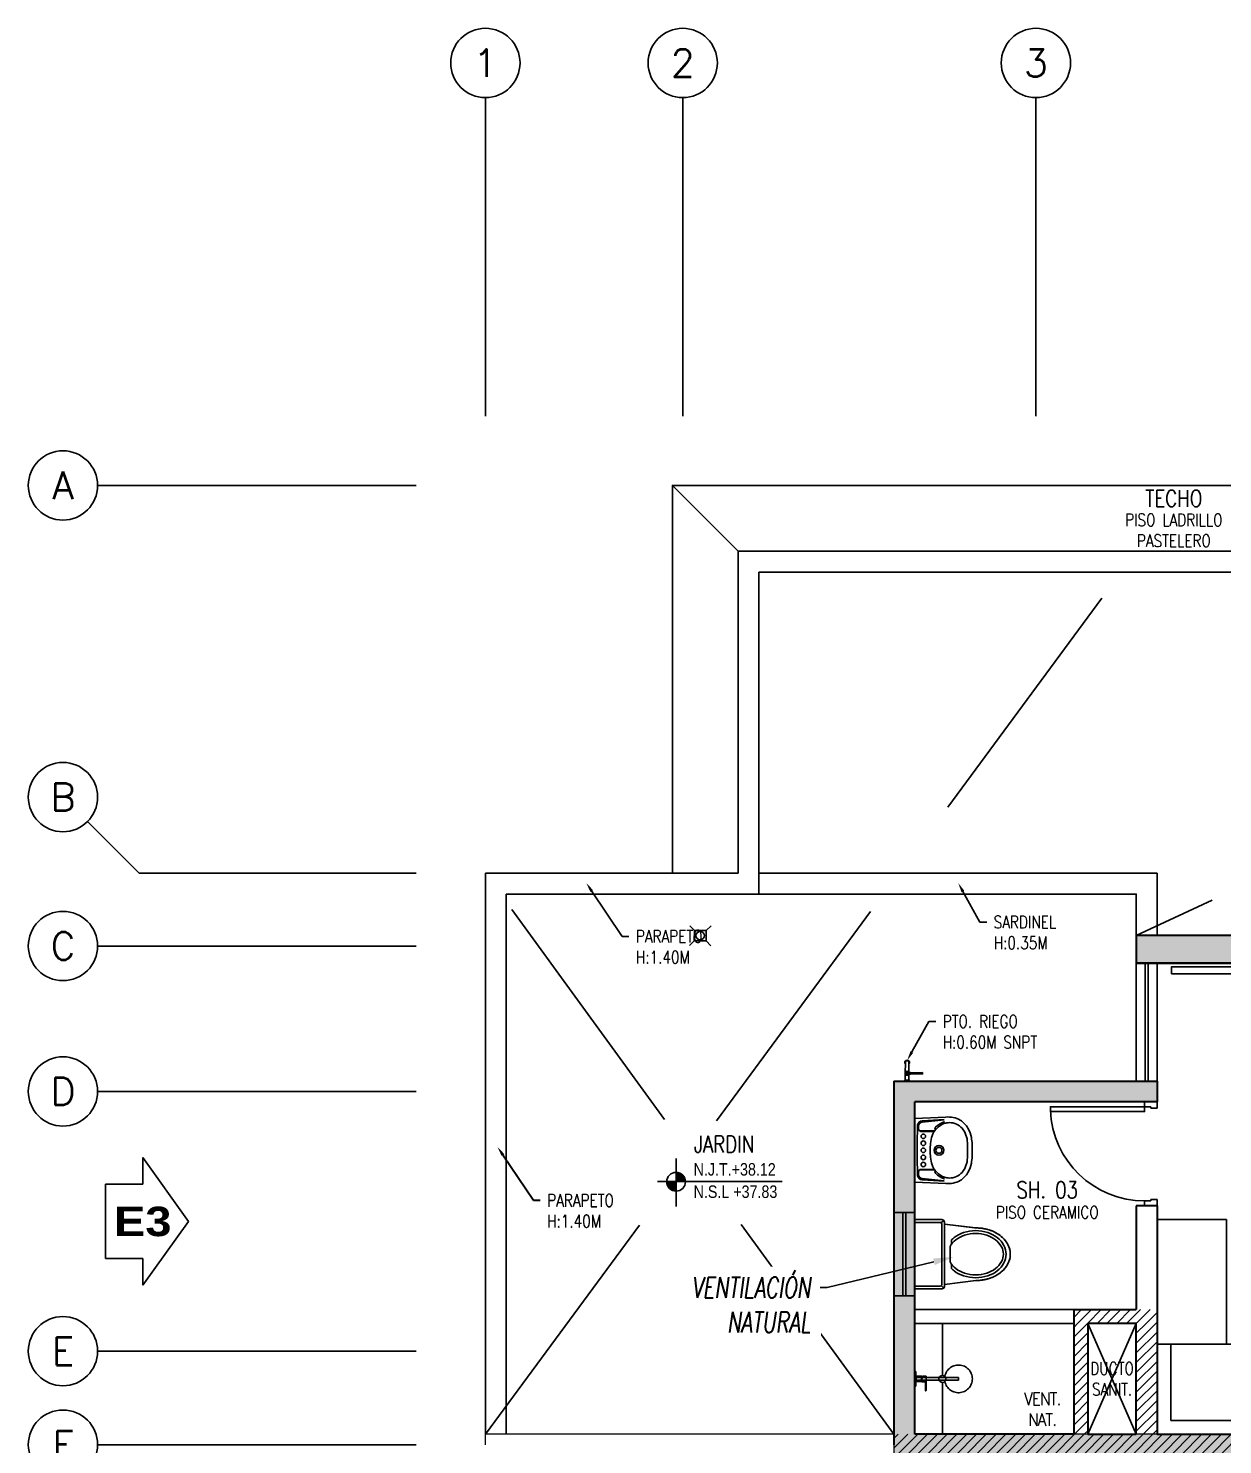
# Model space of a CAD drawing. Header units: millimetres. Extents: x 98 to 155, y -181 to 127.
# Drawn here: x 98.34 to 106.97, y -121.6 to -111.37 of the extents above; entities that cross this region are included whole.
import ezdxf
from ezdxf import colors
from ezdxf.entities.mleader import LeaderData, LeaderLine
from ezdxf.enums import TextEntityAlignment as Align
from ezdxf.math import Vec2, Vec3

# ---------------------------------------------------------------- set-up
doc = ezdxf.new("R2010")
doc.units = ezdxf.units.MM
doc.header["$LTSCALE"] = 15
for name, pattern in [('CENTER', [2, 1.25, -0.25, 0.25, -0.25]), ('HIDDEN2', [0.1875, 0.125, -0.0625]), ('PHANTOM', [63.5, 31.75, -6.35, 6.35, -6.35, 6.35, -6.35]), ('PHANTOM2', [1.25, 0.625, -0.125, 0.125, -0.125, 0.125, -0.125]), ('X-REF_DP_Arquitectura$0$HIDDEN', [0.375, 0.25, -0.125])]:
    doc.linetypes.add(name, pattern=pattern)
doc.layers.get('0').update_dxf_attribs({"color": 250})
for name, color, linetype in [('A-CORTE', 250, 'CENTER'), ('A-COTAS EXT', 250, 'Continuous'), ('A-EJES', 250, 'PHANTOM'), ('A-EST VIGAS', 250, 'HIDDEN2'), ('A-LINEAS', 250, 'Continuous'), ('A-MOBILIARIO', 250, 'Continuous'), ('A-MURO BAJO', 250, 'Continuous'), ('A-NIVELES-NPT', 252, 'Continuous'), ('A-PROYECCIONES INT.', 250, 'HIDDEN2'), ('A-SANITARIOS', 250, 'Continuous'), ('A-TEXTO-ACABADO PISO', 250, 'Continuous'), ('A-VIDRIOS', 250, 'Continuous'), ('A_30_DispositivosSanit', 250, 'Continuous'), ('A_30_Sanitarios', 250, 'Continuous'), ('A_50_TextoAmbiente', 252, 'Continuous'), ('A_50_TextoIndicaciones', 250, 'Continuous'), ('A_50_Vigas', 250, 'X-REF_DP_Arquitectura$0$HIDDEN'), ('A_60_HatchEstructuras', 250, 'Continuous'), ('L6 Linea fina', 141, 'Continuous'), ('MURO CF 60', 250, 'Continuous')]:
    doc.layers.add(name, color=color, linetype=linetype)
for name, color, linetype, lineweight in [('A-MURO ALTO', 250, 'Continuous', 20), ('A-MUROS', 252, 'Continuous', 30), ('A_20_Estructuras', 250, 'Continuous', 18)]:
    doc.layers.add(name, color=color, linetype=linetype, lineweight=lineweight)
doc.styles.add('JNV ING', font='romans.shx', dxfattribs={"width": 0.7, "oblique": 8, "height": 0.15})
doc.styles.add('R140', font='ariblk.ttf', dxfattribs={"height": 3.55})
doc.styles.add('R80', font='ARIALN.TTF', dxfattribs={"height": 2.03})
doc.styles.add('ROMANS', font='romans.shx', dxfattribs={"width": 0.8})
doc.styles.add('TXT_COTAS', font='romans.shx', dxfattribs={"width": 0.8})
pattern_1 = [(45, (128.67208, -47.197194), (-0.03535534, 0.03535534), [])]

# ---------------------------------------------------------------- blocks, each defined once
blk = doc.blocks.new('EF-AZ')
at = {"layer": 'A_60_HatchEstructuras'}
h = blk.add_hatch(color=256, dxfattribs=at)
h.dxf.hatch_style = 1
h.paths.add_polyline_path([(3.35, 1.05), (1.75, 1.05), (1.75, 0.85), (3.35, 0.85)])
h.paths.add_polyline_path([(7.35, -2.55), (0.15, -2.55), (0.15, -0.15), (1.9, -0.15), (1.9, 0), (0, 0), (0, -5.25), (1.9, -5.25), (1.9, -5.1), (0.15, -5.1), (0.15, -2.7), (7.35, -2.7)])
h.paths.add_polyline_path([(3.35, -6.1), (1.75, -6.1), (1.75, -6.3), (3.35, -6.3)])
h.paths.add_polyline_path([(7.55, 1), (7.4, 1), (7.4, -1), (5.75, -1), (5.75, -1.649), (5.9, -1.649), (5.9, -1.15), (7.4, -1.15), (7.4, -4.1), (5.9, -4.1), (5.9, -3.601), (5.75, -3.601), (5.75, -4.25), (7.4, -4.25), (7.4, -6.25), (7.55, -6.25)])
h.paths.add_polyline_path([(16.35, -1.15), (13.85, -1.15), (13.85, 1), (13.65, 1), (13.65, -1.8), (13.85, -1.8), (13.85, -1.3), (16.25, -1.3), (16.25, -2.55), (7.6, -2.55), (7.6, -2.7), (16.25, -2.7), (16.25, -3.95), (13.85, -3.95), (13.85, -3.45), (13.65, -3.45), (13.65, -6.25), (13.85, -6.25), (13.85, -4.1), (16.35, -4.1)])
at = {"layer": 'A_20_Estructuras'}
for points in [[(3.35, 1.05), (1.75, 1.05), (1.75, 0.85), (3.35, 0.85)], [(7.35, -2.55), (0.15, -2.55), (0.15, -0.15), (1.9, -0.15), (1.9, 0), (0, 0), (0, -5.25), (1.9, -5.25), (1.9, -5.1), (0.15, -5.1), (0.15, -2.7), (7.35, -2.7)]]:
    blk.add_lwpolyline(points, close=True, dxfattribs=at)
at = {"layer": 'A_50_Vigas'}
for points in [[(1.75, 0.85), (1.75, 0)], [(1.4, -2.55), (1.4, -1.75), (1.75, -1.75), (1.75, -2.55)]]:
    blk.add_lwpolyline(points, dxfattribs=at)
blk = doc.blocks.new('Grifo_Jardin_Planta')
for points in [[(-0.016, 0.132), (-0.016, 0.139, -0.414214), (-0.006, 0.149), (0.006, 0.149, -0.414214), (0.016, 0.139), (0.016, 0.135)], [(-0.016, 0.135), (-0.016, 0.132, 0.221072), (-0.012, 0.124, 0.221072)], [(-0.012, 0.124), (-0.012, 0.139, -0.414214), (-0.006, 0.145), (0.006, 0.145, -0.414214), (0.012, 0.139), (0.012, 0.124)], [(0.012, 0.124, 0.197148), (0.016, 0.132), (0.016, 0.135)], [(0.013, 0.05), (0.014, 0.05, -0.041781), (0.015, 0.05), (0.024, 0.05), (0.084, 0.053), (0.11, 0.05, 0.414214), (0.112, 0.052), (0.112, 0.06, 0.414214), (0.11, 0.062), (0.084, 0.06), (0.024, 0.062), (0.015, 0.062, -0.056016), (0.014, 0.062), (0.013, 0.062)]]:
    blk.add_lwpolyline(points, format="xyb")
for points in [[(-0.013, 0.124), (-0.013, 0.063)], [(0.012, 0.063), (0.012, 0.124)], [(-0.013, 0.049), (-0.013, 0.007)], [(0.012, 0.007), (0.012, 0.049)]]:
    blk.add_lwpolyline(points)
blk.add_lwpolyline([(-0.016, 0.007), (0.016, 0.007), (0.016, 0), (-0.016, 0)], close=True)
for radius in [0.0143, 0.00672, 0.00563]:
    blk.add_circle((0, 0.056), radius)
blk = doc.blocks.new('TEXTO DUCTOS PT')
at = {"layer": 'A_50_TextoIndicaciones', "insert": (3.175, -6.45), "char_height": 0.09, "width": 0.4157, "attachment_point": 5, "style": 'ROMANS'}
blk.add_mtext('\\pxsm1,t16;DUCTO SANIT.', dxfattribs=at)
blk = doc.blocks.new('Ejes_Torre C')
at = {"layer": 'A-COTAS EXT'}
blk.add_line((-2.5, 11.05), (-2.873, 11.423), dxfattribs=at)
at = {"layer": 'A-EJES', "linetype": 'PHANTOM2'}
for points in [[(0, 16.65), (0, 14.35)], [(1.425, 16.65), (1.425, 14.35)], [(3.975, 16.65), (3.975, 14.35)], [(-2.8, 13.85), (-0.5, 13.85)], [(-2.5, 11.05), (-0.5, 11.05)], [(-2.8, 10.525), (-0.5, 10.525)], [(-2.8, 9.475), (-0.5, 9.475)], [(-2.8, 7.6), (-0.5, 7.6)], [(-2.8, 6.925), (-0.5, 6.925)]]:
    blk.add_lwpolyline(points, dxfattribs=at)
at = {"layer": 'A-EJES', "linetype": 'Continuous'}
for centre in [(0, 16.9), (1.425, 16.9), (3.975, 16.9), (-3.05, 13.85), (-3.05, 11.6), (-3.05, 10.525), (-3.05, 9.475), (-3.05, 7.6), (-3.05, 6.925)]:
    blk.add_circle(centre, 0.25, dxfattribs=at)
at = {"layer": 'A-EJES', "linetype": 'Continuous', "style": 'ROMANS'}
for s, p in [('1', (0, 16.9)), ('2', (1.425, 16.9)), ('3', (3.975, 16.9)), ('A', (-3.05, 13.85)), ('B', (-3.05, 11.6)), ('C', (-3.05, 10.525)), ('D', (-3.05, 9.475)), ('E', (-3.05, 7.6)), ('F', (-3.05, 6.925))]:
    blk.add_text(s, height=0.2, dxfattribs=at).set_placement(p, align=Align.MIDDLE_CENTER)
blk = doc.blocks.new('SIM NIVEL PLANTA')
at = {"linetype": 'Continuous'}
h = blk.add_hatch(dxfattribs=at)
h.set_pattern_fill('_USER', color=256, scale=0.089997, angle=45, style=0, pattern_type=0)
h.set_pattern_definition([(45, (31854.49523, 23864.84028), (-0.06363728001, 0.06363728001), [])])
h.paths.add_polyline_path([(-17.33, 0), (-15.98, 0, 0.409209), (-17.33, 1.33)])
h.paths.add_polyline_path([(-18.68, 0, 0.004279), (-18.68, -0.02, 0.414214), (-17.33, -1.37), (-17.33, 0)])
for p, q in [((-17.33, -3.58), (-17.33, 3.34)), ((-2, 0), (-20, 0))]:
    blk.add_line(p, q)
blk.add_circle((-17.33, -0.02), 1.35, dxfattribs=at)
at = {"style": 'R80'}
blk.add_attdef('N.P.T.+0.00', text='', height=1.8, dxfattribs=at).set_placement((-8.87, 1.77), align=Align.MIDDLE_CENTER)
blk = doc.blocks.new('*U100')
blk.add_lwpolyline([(-4.5, 4.5), (0, 4.5), (0, 7.71), (5.54, 0), (0, -7.71), (0, -4.5), (-4.5, -4.5)], close=True)
at = {"linetype": 'Continuous', "style": 'R140'}
blk.add_attdef('ELEVACION', text='', height=3.55, dxfattribs=at).set_placement((0, 0), align=Align.MIDDLE_CENTER)
blk = doc.blocks.new('Cortes-Elev.')
at = {"layer": 'A-CORTE', "linetype": 'CENTER', "ltscale": 0.5, "xscale": 0.05980032655866058, "yscale": 0.05980032655866058, "zscale": 0.05980032655866058}
blk.add_blockref('*U100', (-2.474, 30.737), dxfattribs=at).add_auto_attribs({'ELEVACION': 'E3'})
blk = doc.blocks.new('0-sumidero')
for p, q in [((-0.042, 0.038), (-0.076, 0.072)), ((0.043, 0.038), (-0.042, 0.038)), ((-0.042, 0.038), (-0.042, -0.037)), ((0.043, 0.038), (0.078, 0.072)), ((0.043, -0.037), (0.043, 0.038)), ((-0.042, -0.037), (-0.076, -0.071)), ((-0.042, -0.037), (0.043, -0.037)), ((0.043, -0.037), (0.078, -0.071))]:
    blk.add_line(p, q)
blk.add_circle((0, 0), 0.0303)
blk = doc.blocks.new('sum')
at = {"layer": 'A_30_DispositivosSanit', "rotation": 45.00000007321594}
blk.add_blockref('0-sumidero', (0, 0), dxfattribs=at)
blk = doc.blocks.new('SOFA SEC')
for p, q in [((0, 0.65), (0.1, 0.65)), ((0.1, 0.65), (0.1, 0.1)), ((0.5, 0.65), (0.1, 0.65)), ((0.75, 0.65), (0.75, 0.1)), ((1.4, 0.65), (1.4, 0.1)), ((0.1, 0.1), (2.05, 0.1))]:
    blk.add_line(p, q)
blk.add_lwpolyline([(0.5, 1.55), (0.5, 0.65), (2.05, 0.65), (2.05, 0), (0, 0), (0, 1.55)], close=True)
blk = doc.blocks.new('ducha marsano')
at = {"linetype": 'HIDDEN2', "ltscale": 0.5, "extrusion": (-4.9425e-10, -7.91123e-10, -1)}
for p, q in [((-0.01, 0), (0.01, 0)), ((0.01, 0), (0.01, -0.316)), ((-0.02, -0.08), (-0.02, -0.06)), ((0.021, -0.082), (-0.019, -0.082)), ((-0.015, -0.058), (-0.016, -0.058)), ((-0.01, -0.316), (-0.01, 0)), ((0.022, -0.052), (0, -0.052)), ((0.025, -0.082), (0.021, -0.082)), ((0.022, -0.052), (0.022, -0.063)), ((0.022, -0.068), (0.022, -0.077)), ((0.022, -0.077), (0.025, -0.077)), ((0.025, -0.077), (0.077, -0.077)), ((0.077, -0.082), (0.025, -0.082)), ((0.077, -0.077), (0.082, -0.077)), ((0.082, -0.082), (0.077, -0.082)), ((0.082, -0.077), (0.084, -0.077)), ((0.082, -0.077), (0.082, -0.077)), ((0.084, -0.082), (0.082, -0.082)), ((0.082, -0.082), (0.082, -0.082)), ((0.086, -0.078), (0.086, -0.08)), ((0.01, -0.316), (-0.01, -0.316))]:
    blk.add_line(p, q, dxfattribs=at)
for centre, radius, start, end in [((0.019, -0.08), 0.0015, 270, 360), ((0, -0.046), 0.02, 323.9581, 354.9298), ((0, -0.046), 0.02, 185.0702, 195.2705), ((-0.084, -0.078), 0.0015, 90, 180), ((-0.084, -0.08), 0.0015, 180, 270), ((0, -0.316), 0.1, 95.7392, 84.2608)]:
    blk.add_arc(centre, radius, start, end, dxfattribs=at)
at = {"linetype": 'HIDDEN2', "ltscale": 0.5, "extrusion": (-4.94252e-10, -7.91124e-10, -1)}
blk.add_ellipse((0, -0.052), major_axis=(-0.0225, -0.0095), ratio=0.001448, start_param=0.425436, end_param=1.567366, dxfattribs=at)
at = {"linetype": 'HIDDEN2', "ltscale": 0.5}
for points, degree in [([(-0.031, 0), (0, 0), (0.03, 0)], 2), ([(0.03, 0), (0.041, 0), (0.052, 0)], 2), ([(0.052, 0), (0.052, -0.004), (0.052, -0.008)], 2), ([(-0.053, 0), (-0.053, -0.004), (-0.053, -0.008)], 2), ([(-0.053, 0), (-0.042, 0), (-0.031, 0)], 2), ([(-0.053, -0.008), (-0.053, -0.008), (-0.053, -0.008)], 2), ([(0.03, -0.008), (0, -0.008), (-0.031, -0.008)], 2), ([(-0.022, -0.008), (-0.022, -0.009), (-0.022, -0.011)], 2), ([(-0.021, -0.011), (-0.007, -0.011), (0.007, -0.011), (0.021, -0.011)], 3), ([(-0.02, -0.011), (-0.02, -0.029), (-0.02, -0.048)], 2), ([(-0.02, -0.048), (0, -0.048), (0.02, -0.048)], 2), ([(0.02, -0.011), (0.02, -0.029), (0.02, -0.048)], 2), ([(0.022, -0.008), (0.022, -0.009), (0.022, -0.011)], 2)]:
    blk.add_open_spline(points, degree=degree, dxfattribs=at)
for points, weights in [([(-0.053, -0.008), (-0.053, -0.008), (-0.053, -0.008)], [1, 0.990847086912, 0.982266230892]), ([(-0.052, -0.008), (-0.053, -0.008), (-0.053, -0.008)], [1, 0.707106781193, 1]), ([(-0.022, -0.011), (-0.022, -0.011), (-0.021, -0.011)], [1, 0.70710678154, 1]), ([(-0.02, -0.048), (-0.02, -0.048), (-0.02, -0.048)], [1, 0.707106780138, 1]), ([(0.02, -0.048), (0.02, -0.048), (0.02, -0.048)], [1, 0.707106779703, 1]), ([(0.021, -0.011), (0.021, -0.011), (0.021, -0.011)], [1, 0.992411795776, 1]), ([(0.052, -0.008), (0.052, -0.008), (0.052, -0.008)], [1, 0.992411795771, 1])]:
    blk.add_rational_spline(points, weights, degree=2, dxfattribs=at)
for points, knots in [([(-0.031, -0.008), (-0.033, -0.008), (-0.037, -0.008), (-0.042, -0.008), (-0.046, -0.008), (-0.049, -0.008), (-0.051, -0.008), (-0.052, -0.008), (-0.052, -0.008)], [0, 0, 0, 0, 8.104572, 12.495263, 16.885954, 21.276645, 25.667336, 33.771908, 33.771908, 33.771908, 33.771908]), ([(0.022, -0.068), (0.022, -0.068), (0.022, -0.068), (0.022, -0.068), (0.022, -0.068), (0.022, -0.067), (0.022, -0.067), (0.022, -0.066), (0.022, -0.066), (0.022, -0.065), (0.022, -0.065), (0.022, -0.064), (0.022, -0.064), (0.022, -0.063), (0.022, -0.063), (0.022, -0.063), (0.022, -0.063), (0.022, -0.063)], [0.4148436, 0.4148436, 0.4148436, 0.4148436, 0.5185541, 0.5185541, 0.6222645, 0.6222645, 0.7259759, 0.7259759, 0.8296873, 0.8296873, 0.9333987, 0.9333987, 1.03711, 1.03711, 1.1408205, 1.1408205, 1.2445309, 1.2445309, 1.2445309, 1.2445309]), ([(0.052, -0.008), (0.052, -0.008), (0.051, -0.008), (0.049, -0.008), (0.046, -0.008), (0.042, -0.008), (0.037, -0.008), (0.033, -0.008), (0.03, -0.008)], [0, 0, 0, 0, 8.104572, 12.495263, 16.885954, 21.276645, 25.667336, 33.771908, 33.771908, 33.771908, 33.771908])]:
    blk.add_open_spline(points, degree=3, knots=knots, dxfattribs=at)
for points, weights, degree, knots in [([(0.021, -0.011), (0.021, -0.011), (0.021, -0.011), (0.021, -0.011), (0.021, -0.011), (0.022, -0.011), (0.022, -0.011)], [0.918641037743, 0.918640949346, 0.918640860949, 0.918640772552, 0.789223156395, 0.789223156395, 0.918640772552], 3, [0.1238988, 0.1238988, 0.1238988, 0.1238988, 0.1238993, 0.1238993, 0.1238993, 0.78603, 0.78603, 0.78603, 0.78603]), ([(0.052, -0.008), (0.052, -0.008), (0.052, -0.008), (0.052, -0.008), (0.052, -0.008)], [0.918641037749, 0.918640905153, 0.918640772558, 0.724517853988, 0.918640772558], 2, [0.1238988, 0.1238988, 0.1238988, 0.1238993, 0.1238993, 0.7860311, 0.7860311, 0.7860311])]:
    blk.add_rational_spline(points, weights, degree=degree, knots=knots, dxfattribs=at)
blk = doc.blocks.new('SIFON JET_PLANTA')
for p, q in [((-0.215, 0.218, 0), (-0.44, 0.19, 0)), ((-0.215, -0.23, 0), (-0.215, 0.23, 0)), ((-0.209, 0.244, 0), (-0.192, 0.227, 0)), ((-0.195, 0.25, 0), (0, 0.25, 0)), ((-0.195, -0.22, 0), (-0.195, 0.22, 0)), ((-0.185, 0.23, 0), (0, 0.23, 0)), ((0, 0.25, 0), (0, -0.25, 0)), ((-0.265, 0.072, 0), (-0.265, 0.103, 0)), ((-0.255, -0.056, 0), (-0.255, 0.056, 0)), ((-0.265, -0.103, 0), (-0.265, -0.072, 0)), ((-0.215, -0.218, 0), (-0.44, -0.19, 0)), ((-0.209, -0.244, 0), (-0.192, -0.227, 0)), ((0, -0.25, 0), (-0.195, -0.25, 0)), ((0, -0.23, 0), (-0.185, -0.23, 0))]:
    blk.add_line(p, q)
at = {"extrusion": (-2.64698e-23, 6.61744e-24, -1)}
for p, q in [((-0.432, 0.191, 0), (-0.215, 0.218, 0)), ((-0.215, 0.232, 0), (-0.214, 0.236, 0)), ((-0.215, 0.228, 0), (-0.215, 0.232, 0)), ((-0.215, 0.223, 0), (-0.215, 0.228, 0)), ((-0.215, 0.218, 0), (-0.215, 0.223, 0)), ((-0.214, 0.236, 0), (-0.213, 0.239, 0)), ((-0.213, 0.239, 0), (-0.211, 0.242, 0)), ((-0.211, 0.242, 0), (-0.209, 0.244, 0)), ((-0.209, 0.244, 0), (-0.208, 0.245, 0)), ((-0.208, 0.245, 0), (-0.205, 0.247, 0)), ((-0.205, 0.247, 0), (-0.201, 0.249, 0)), ((-0.201, 0.249, 0), (-0.195, 0.25, 0)), ((-0.195, 0.25, 0), (-0.195, 0.25, 0)), ((-0.195, 0.25, 0), (-0.161, 0.25, 0)), ((-0.161, 0.25, 0), (-0.097, 0.25, 0)), ((-0.097, 0.25, 0), (-0.032, 0.25, 0)), ((-0.032, 0.25, 0), (0, 0.25, 0)), ((0, 0.25, 0), (0, -0.25, 0)), ((-0.653, 0.098, 0), (-0.65, 0.102, 0)), ((-0.65, 0.102, 0), (-0.645, 0.108, 0)), ((-0.645, 0.108, 0), (-0.639, 0.115, 0)), ((-0.639, 0.115, 0), (-0.633, 0.121, 0)), ((-0.633, 0.121, 0), (-0.63, 0.123, 0)), ((-0.63, 0.123, 0), (-0.625, 0.128, 0)), ((-0.625, 0.128, 0), (-0.621, 0.131, 0)), ((-0.621, 0.131, 0), (-0.617, 0.134, 0)), ((-0.617, 0.134, 0), (-0.611, 0.139, 0)), ((-0.611, 0.139, 0), (-0.606, 0.142, 0)), ((-0.606, 0.142, 0), (-0.6, 0.146, 0)), ((-0.6, 0.146, 0), (-0.596, 0.148, 0)), ((-0.596, 0.148, 0), (-0.591, 0.152, 0)), ((-0.591, 0.152, 0), (-0.586, 0.154, 0)), ((-0.586, 0.154, 0), (-0.579, 0.158, 0)), ((-0.579, 0.158, 0), (-0.569, 0.163, 0)), ((-0.569, 0.163, 0), (-0.552, 0.17, 0)), ((-0.552, 0.17, 0), (-0.546, 0.172, 0)), ((-0.546, 0.172, 0), (-0.538, 0.175, 0)), ((-0.538, 0.175, 0), (-0.535, 0.176, 0)), ((-0.535, 0.176, 0), (-0.526, 0.178, 0)), ((-0.526, 0.178, 0), (-0.522, 0.18, 0)), ((-0.522, 0.18, 0), (-0.515, 0.181, 0)), ((-0.515, 0.181, 0), (-0.508, 0.183, 0)), ((-0.508, 0.183, 0), (-0.502, 0.184, 0)), ((-0.502, 0.184, 0), (-0.486, 0.187, 0)), ((-0.486, 0.187, 0), (-0.476, 0.188, 0)), ((-0.476, 0.188, 0), (-0.473, 0.188, 0)), ((-0.473, 0.188, 0), (-0.464, 0.189, 0)), ((-0.464, 0.189, 0), (-0.455, 0.19, 0)), ((-0.455, 0.19, 0), (-0.449, 0.19, 0)), ((-0.449, 0.19, 0), (-0.44, 0.19, 0)), ((-0.44, 0.19, 0), (-0.432, 0.191, 0)), ((-0.69, 0.01, 0), (-0.689, 0.014, 0)), ((-0.69, 0.004, 0), (-0.69, 0.01, 0)), ((-0.69, 0, 0), (-0.69, 0.004, 0)), ((-0.689, 0.019, 0), (-0.688, 0.024, 0)), ((-0.689, 0.014, 0), (-0.689, 0.019, 0)), ((-0.688, 0.024, 0), (-0.687, 0.028, 0)), ((-0.688, 0.024, 0), (-0.688, 0.024, 0)), ((-0.687, 0.031, 0), (-0.685, 0.036, 0)), ((-0.687, 0.028, 0), (-0.687, 0.031, 0)), ((-0.685, 0.036, 0), (-0.684, 0.042, 0)), ((-0.685, 0.036, 0), (-0.685, 0.036, 0)), ((-0.684, 0.042, 0), (-0.682, 0.048, 0)), ((-0.684, 0.042, 0), (-0.684, 0.042, 0)), ((-0.682, 0.048, 0), (-0.68, 0.052, 0)), ((-0.68, 0.052, 0), (-0.679, 0.055, 0)), ((-0.679, 0.055, 0), (-0.678, 0.058, 0)), ((-0.678, 0.058, 0), (-0.674, 0.066, 0)), ((-0.674, 0.066, 0), (-0.672, 0.07, 0)), ((-0.674, 0.066, 0), (-0.674, 0.066, 0)), ((-0.672, 0.07, 0), (-0.671, 0.073, 0)), ((-0.671, 0.073, 0), (-0.669, 0.076, 0)), ((-0.669, 0.076, 0), (-0.667, 0.078, 0)), ((-0.667, 0.078, 0), (-0.665, 0.082, 0)), ((-0.665, 0.082, 0), (-0.663, 0.085, 0)), ((-0.663, 0.085, 0), (-0.661, 0.088, 0)), ((-0.661, 0.088, 0), (-0.657, 0.094, 0)), ((-0.657, 0.094, 0), (-0.653, 0.098, 0)), ((-0.657, 0.094, 0), (-0.657, 0.094, 0)), ((-0.653, 0.098, 0), (-0.653, 0.098, 0)), ((-0.69, -0.007, 0), (-0.69, 0, 0)), ((-0.69, -0.011, 0), (-0.69, -0.007, 0)), ((-0.689, -0.016, 0), (-0.69, -0.011, 0)), ((-0.688, -0.023, 0), (-0.689, -0.016, 0)), ((-0.688, -0.026, 0), (-0.688, -0.023, 0)), ((-0.687, -0.03, 0), (-0.688, -0.026, 0)), ((-0.686, -0.032, 0), (-0.687, -0.03, 0)), ((-0.685, -0.036, 0), (-0.686, -0.032, 0)), ((-0.684, -0.042, 0), (-0.685, -0.036, 0)), ((-0.683, -0.046, 0), (-0.684, -0.042, 0)), ((-0.681, -0.049, 0), (-0.683, -0.046, 0)), ((-0.68, -0.052, 0), (-0.681, -0.049, 0)), ((-0.679, -0.055, 0), (-0.68, -0.052, 0)), ((-0.678, -0.058, 0), (-0.679, -0.055, 0)), ((-0.677, -0.06, 0), (-0.678, -0.058, 0)), ((-0.675, -0.064, 0), (-0.677, -0.06, 0)), ((-0.672, -0.07, 0), (-0.675, -0.064, 0)), ((-0.671, -0.073, 0), (-0.672, -0.07, 0)), ((-0.668, -0.077, 0), (-0.671, -0.073, 0)), ((-0.665, -0.083, 0), (-0.668, -0.077, 0)), ((-0.662, -0.086, 0), (-0.665, -0.083, 0)), ((-0.66, -0.09, 0), (-0.662, -0.086, 0)), ((-0.655, -0.096, 0), (-0.66, -0.09, 0)), ((-0.649, -0.103, 0), (-0.655, -0.096, 0)), ((-0.646, -0.107, 0), (-0.649, -0.103, 0)), ((-0.64, -0.114, 0), (-0.646, -0.107, 0)), ((-0.638, -0.116, 0), (-0.64, -0.114, 0)), ((-0.635, -0.119, 0), (-0.638, -0.116, 0)), ((-0.634, -0.12, 0), (-0.635, -0.119, 0)), ((-0.635, -0.119, 0), (-0.635, -0.119, 0)), ((-0.632, -0.122, 0), (-0.634, -0.12, 0)), ((-0.63, -0.123, 0), (-0.632, -0.122, 0)), ((-0.632, -0.122, 0), (-0.632, -0.122, 0)), ((-0.629, -0.124, 0), (-0.63, -0.123, 0)), ((-0.628, -0.125, 0), (-0.629, -0.124, 0)), ((-0.626, -0.127, 0), (-0.628, -0.125, 0)), ((-0.625, -0.128, 0), (-0.626, -0.127, 0)), ((-0.623, -0.129, 0), (-0.625, -0.128, 0)), ((-0.625, -0.128, 0), (-0.625, -0.128, 0)), ((-0.622, -0.13, 0), (-0.623, -0.129, 0)), ((-0.621, -0.131, 0), (-0.622, -0.13, 0)), ((-0.62, -0.132, 0), (-0.621, -0.131, 0)), ((-0.619, -0.132, 0), (-0.62, -0.132, 0)), ((-0.618, -0.133, 0), (-0.619, -0.132, 0)), ((-0.617, -0.134, 0), (-0.618, -0.133, 0)), ((-0.615, -0.135, 0), (-0.617, -0.134, 0)), ((-0.614, -0.136, 0), (-0.615, -0.135, 0)), ((-0.612, -0.138, 0), (-0.614, -0.136, 0)), ((-0.609, -0.14, 0), (-0.612, -0.138, 0)), ((-0.607, -0.141, 0), (-0.609, -0.14, 0)), ((-0.606, -0.142, 0), (-0.607, -0.141, 0)), ((-0.604, -0.143, 0), (-0.606, -0.142, 0)), ((-0.602, -0.145, 0), (-0.604, -0.143, 0)), ((-0.6, -0.146, 0), (-0.602, -0.145, 0)), ((-0.599, -0.147, 0), (-0.6, -0.146, 0)), ((-0.596, -0.148, 0), (-0.599, -0.147, 0)), ((-0.595, -0.149, 0), (-0.596, -0.148, 0)), ((-0.594, -0.15, 0), (-0.595, -0.149, 0)), ((-0.592, -0.151, 0), (-0.594, -0.15, 0)), ((-0.59, -0.152, 0), (-0.592, -0.151, 0)), ((-0.587, -0.154, 0), (-0.59, -0.152, 0)), ((-0.583, -0.156, 0), (-0.587, -0.154, 0)), ((-0.578, -0.159, 0), (-0.583, -0.156, 0)), ((-0.576, -0.16, 0), (-0.578, -0.159, 0)), ((-0.574, -0.161, 0), (-0.576, -0.16, 0)), ((-0.57, -0.163, 0), (-0.574, -0.161, 0)), ((-0.568, -0.164, 0), (-0.57, -0.163, 0)), ((-0.566, -0.164, 0), (-0.568, -0.164, 0)), ((-0.564, -0.165, 0), (-0.566, -0.164, 0)), ((-0.561, -0.166, 0), (-0.564, -0.165, 0)), ((-0.56, -0.167, 0), (-0.561, -0.166, 0)), ((-0.557, -0.168, 0), (-0.56, -0.167, 0)), ((-0.554, -0.169, 0), (-0.557, -0.168, 0)), ((-0.551, -0.171, 0), (-0.554, -0.169, 0)), ((-0.549, -0.171, 0), (-0.551, -0.171, 0)), ((-0.546, -0.172, 0), (-0.549, -0.171, 0)), ((-0.545, -0.173, 0), (-0.546, -0.172, 0)), ((-0.543, -0.173, 0), (-0.545, -0.173, 0)), ((-0.541, -0.174, 0), (-0.543, -0.173, 0)), ((-0.538, -0.175, 0), (-0.541, -0.174, 0)), ((-0.535, -0.176, 0), (-0.538, -0.175, 0)), ((-0.538, -0.175, 0), (-0.538, -0.175, 0)), ((-0.532, -0.177, 0), (-0.535, -0.176, 0)), ((-0.53, -0.178, 0), (-0.532, -0.177, 0)), ((-0.527, -0.178, 0), (-0.53, -0.178, 0)), ((-0.524, -0.179, 0), (-0.527, -0.178, 0)), ((-0.527, -0.178, 0), (-0.527, -0.178, 0)), ((-0.522, -0.18, 0), (-0.524, -0.179, 0)), ((-0.518, -0.181, 0), (-0.522, -0.18, 0)), ((-0.515, -0.181, 0), (-0.518, -0.181, 0)), ((-0.512, -0.182, 0), (-0.515, -0.181, 0)), ((-0.509, -0.183, 0), (-0.512, -0.182, 0)), ((-0.507, -0.183, 0), (-0.509, -0.183, 0)), ((-0.502, -0.184, 0), (-0.507, -0.183, 0)), ((-0.497, -0.185, 0), (-0.502, -0.184, 0)), ((-0.495, -0.185, 0), (-0.497, -0.185, 0)), ((-0.497, -0.185, 0), (-0.497, -0.185, 0)), ((-0.494, -0.186, 0), (-0.495, -0.185, 0)), ((-0.492, -0.186, 0), (-0.494, -0.186, 0)), ((-0.488, -0.186, 0), (-0.492, -0.186, 0)), ((-0.486, -0.187, 0), (-0.488, -0.186, 0)), ((-0.482, -0.187, 0), (-0.486, -0.187, 0)), ((-0.481, -0.187, 0), (-0.482, -0.187, 0)), ((-0.478, -0.188, 0), (-0.481, -0.187, 0)), ((-0.476, -0.188, 0), (-0.478, -0.188, 0)), ((-0.473, -0.188, 0), (-0.476, -0.188, 0)), ((-0.469, -0.189, 0), (-0.473, -0.188, 0)), ((-0.465, -0.189, 0), (-0.469, -0.189, 0)), ((-0.464, -0.189, 0), (-0.465, -0.189, 0)), ((-0.465, -0.189, 0), (-0.465, -0.189, 0)), ((-0.462, -0.189, 0), (-0.464, -0.189, 0)), ((-0.459, -0.189, 0), (-0.462, -0.189, 0)), ((-0.457, -0.19, 0), (-0.459, -0.189, 0)), ((-0.455, -0.19, 0), (-0.457, -0.19, 0)), ((-0.452, -0.19, 0), (-0.455, -0.19, 0)), ((-0.449, -0.19, 0), (-0.452, -0.19, 0)), ((-0.447, -0.19, 0), (-0.449, -0.19, 0)), ((-0.443, -0.19, 0), (-0.447, -0.19, 0)), ((-0.44, -0.19, 0), (-0.443, -0.19, 0)), ((-0.215, -0.218, 0), (-0.44, -0.19, 0)), ((-0.215, -0.227, 0), (-0.215, -0.218, 0)), ((-0.215, -0.23, 0), (-0.215, -0.227, 0)), ((-0.215, -0.233, 0), (-0.215, -0.23, 0)), ((-0.214, -0.237, 0), (-0.215, -0.233, 0)), ((-0.213, -0.239, 0), (-0.214, -0.237, 0)), ((-0.214, -0.237, 0), (-0.214, -0.237, 0)), ((-0.211, -0.242, 0), (-0.213, -0.239, 0)), ((-0.213, -0.239, 0), (-0.213, -0.239, 0)), ((-0.209, -0.244, 0), (-0.211, -0.242, 0)), ((-0.211, -0.242, 0), (-0.211, -0.242, 0)), ((-0.211, -0.242, 0), (-0.211, -0.242, 0)), ((-0.207, -0.246, 0), (-0.209, -0.244, 0)), ((-0.209, -0.244, 0), (-0.209, -0.244, 0)), ((-0.209, -0.244, 0), (-0.209, -0.244, 0)), ((-0.203, -0.248, 0), (-0.207, -0.246, 0)), ((-0.207, -0.246, 0), (-0.207, -0.246, 0)), ((-0.2, -0.249, 0), (-0.203, -0.248, 0)), ((-0.203, -0.248, 0), (-0.203, -0.248, 0)), ((-0.195, -0.25, 0), (-0.2, -0.249, 0)), ((0, -0.25, 0), (-0.195, -0.25, 0))]:
    blk.add_line(p, q, dxfattribs=at)
at = {"elevation": 0}
for points in [[(-0.265, 0.103, 0.0362), (-0.284, 0.12, 0.08725), (-0.353, 0.156, 0.077598), (-0.44, 0.17, 0.077598), (-0.527, 0.156, 0.08725), (-0.596, 0.12, 0.105601), (-0.644, 0.063, 0.12364), (-0.66, 0, 0.12364), (-0.644, -0.063, 0.105601), (-0.596, -0.12, 0.08725), (-0.527, -0.156, 0.077598), (-0.44, -0.17, 0.077598)], [(-0.255, 0.056, 0.100268), (-0.297, 0.104, 0.08725), (-0.36, 0.137, 0.077598), (-0.44, 0.15, 0.077598), (-0.52, 0.137, 0.08725), (-0.583, 0.104, 0.105601), (-0.627, 0.053, 0.12364), (-0.64, 0, 0.12364), (-0.627, -0.053, 0.105601), (-0.583, -0.104, 0.08725), (-0.52, -0.137, 0.077598), (-0.44, -0.15, 0.077598)], [(-0.44, -0.15, 0.077598), (-0.36, -0.137, 0.08725), (-0.297, -0.104, 0.100268), (-0.255, -0.056, 0.12364)], [(-0.44, -0.17, 0.077598), (-0.353, -0.156, 0.08725), (-0.284, -0.12, 0.0362), (-0.265, -0.103, 0.12364)]]:
    blk.add_lwpolyline(points, format="xyb", dxfattribs=at)
for centre, radius, start, end in [((-0.195, 0.23, 0), 0.02, 90, 180), ((-0.185, 0.22, 0), 0.01, 90, 180), ((-0.494, -0.027, 0), 0.203, 127.2348, 151.4088), ((-0.461, -0.07, 0), 0.257, 107.4741, 127.2348), ((-0.44, -0.138, 0), 0.328, 90, 107.4741), ((-0.544, 0, 0), 0.146, 151.4088, 180), ((-0.544, 0, 0), 0.146, 180, 208.5912), ((-0.494, 0.027, 0), 0.203, 208.5912, 232.7652), ((-0.461, 0.07, 0), 0.257, 232.7652, 252.5259), ((-0.44, 0.138, 0), 0.328, 252.5259, 270), ((-0.195, -0.23, 0), 0.02, 180, 270), ((-0.185, -0.22, 0), 0.01, 180, 270)]:
    blk.add_arc(centre, radius, start, end)
blk = doc.blocks.new('BOWL-ITALGRIF_VARADERO_01')
for p, q in [((-0.203, -0.197), (-0.221, -0.038)), ((0.203, -0.197), (0.221, -0.038)), ((-0.14, -0.208), (-0.142, -0.108)), ((-0.137, -0.205), (-0.137, -0.112)), ((0.138, -0.205), (0.138, -0.112)), ((0.14, -0.208), (0.142, -0.108)), ((-0.175, -0.222), (-0.154, -0.222)), ((0.175, -0.222), (0.154, -0.222))]:
    blk.add_line(p, q)
for points in [[(-0.092, 0.159, -0.02989), (-0.046, 0.165, -0.007822), (0.046, 0.165, -0.02989), (0.092, 0.159, -0.091737), (0.16, 0.134, -0.112496), (0.218, 0.079, -0.147885), (0.24, -0.026), (0.23, -0.25), (-0.23, -0.25), (-0.24, -0.026, -0.147885), (-0.218, 0.079, -0.112496), (-0.16, 0.134, -0.091737)], [(-0.05, -0.136, -0.062677), (-0.105, -0.125, -0.110639), (-0.158, -0.091, -0.120976), (-0.195, -0.034, -0.061198), (-0.2, 0, -0.21707), (-0.159, 0.092, -0.174983), (-0.055, 0.13, -0.010618), (0, 0.131, -0.010618), (0.055, 0.13, -0.174983), (0.159, 0.092, -0.21707), (0.2, 0, -0.061198), (0.195, -0.034, -0.120976), (0.158, -0.091, -0.110639), (0.105, -0.125, -0.062677), (0.05, -0.136, -0.017583), (0, -0.138, -0.017583)]]:
    blk.add_lwpolyline(points, format="xyb", close=True)
for points in [[(-0.222, -0.038), (-0.214, -0.195, 0.390823), (-0.181, -0.229, 0.017524), (0.181, -0.229, 0.390823), (0.214, -0.195), (0.222, -0.038)], [(-0.207, -0.035, 0.005), (-0.206, -0.038, 0.121292), (-0.166, -0.1, 0.007977), (-0.162, -0.103)], [(0.207, -0.035, -0.005), (0.206, -0.038, -0.121292), (0.166, -0.1, -0.007977), (0.162, -0.103)]]:
    blk.add_lwpolyline(points, format="xyb")
for centre, radius in [((0, -0.075), 0.035), ((0, -0.075), 0.0215), ((-0.101, -0.188), 0.0165), ((-0.051, -0.188), 0.0165), ((0, -0.188), 0.0165), ((0.051, -0.188), 0.0165), ((0.102, -0.188), 0.0165)]:
    blk.add_circle(centre, radius)
for centre, radius, start, end in [((-0.158, -0.099), 0.006, 226.6431, 46.6431), ((0.158, -0.099), 0.006, 133.3569, 313.3569), ((-0.175, -0.194), 0.028, 186.3111, 270), ((-0.14, -0.108), 0.002, 54.3619, 181.1374), ((-0.135, -0.112), 0.002, 56.7109, 180), ((0.105, -0.125), 9.094947017729287e-16, 0, 217.6714), ((0.136, -0.112), 0.002, 0, 123.2891), ((0.14, -0.108), 0.002, 358.8626, 125.6381), ((0.175, -0.194), 0.028, 270, 353.6889), ((-0.154, -0.205), 0.017, 270, 0), ((-0.154, -0.208), 0.014, 270, 1.1374), ((0.155, -0.205), 0.017, 180, 270), ((0.154, -0.208), 0.014, 178.8626, 270)]:
    blk.add_arc(centre, radius, start, end)
blk = doc.blocks.new('*U146')
for p, q in [((0.01, 0.705), (0.01, 0.75)), ((0.1, 0.715), (0.1, 0.75)), ((0.055, 0.705), (0.01, 0.705)), ((0.1, 0.715), (0.055, 0.715)), ((0.055, 0.705), (0.055, 0.715)), ((0.055, 0.045), (0.01, 0.045)), ((0.01, 0.045), (0.01, 0)), ((0.055, 0.045), (0.055, 0.035)), ((0.1, 0.035), (0.055, 0.035)), ((0.1, 0.035), (0.1, 0))]:
    blk.add_line(p, q)
blk.add_lwpolyline([(0.78, 0.07), (0.78, 0.035), (0.1, 0.035), (0.1, 0.07)], close=True)
at = {"linetype": 'HIDDEN2'}
blk.add_arc((0.1, 0.034), 0.681, 2.2301, 89.9672, dxfattribs=at)
blk = doc.blocks.new('A$C67C01FD6')
blk.add_line((0.025, 0), (0, 0))
blk.add_lwpolyline([(0.025, 0.6), (0.075, 0.6), (0.075, -0.6), (0.025, -0.6), (0.025, 0.6)])

msp = doc.modelspace()

# ---------------------------------------------------------------- hatches: boundary and pattern name
at = {"layer": 'MURO CF 60'}
h = msp.add_hatch(dxfattribs=at)
h.set_pattern_fill('_USER', color=256, scale=0.05, angle=45, pattern_type=0)
h.set_pattern_definition(pattern_1)
h.paths.add_polyline_path([(106.4921, -120.6219), (105.8921, -120.6219), (105.8921, -120.7219), (106.4921, -120.7219)])
h = msp.add_hatch(dxfattribs=at)
h.set_pattern_fill('_USER', color=256, scale=0.05, angle=45, pattern_type=0)
h.set_pattern_definition(pattern_1)
h.paths.add_polyline_path([(105.8921, -121.5219), (105.9921, -121.5219), (105.9921, -120.7219), (105.8921, -120.7219)])
h = msp.add_hatch(dxfattribs=at)
h.set_pattern_fill('_USER', color=256, scale=0.05, angle=45, pattern_type=0)
h.set_pattern_definition(pattern_1)
h.paths.add_polyline_path([(106.3421, -120.7219), (106.4921, -120.7219), (106.4921, -121.5219), (106.3421, -121.5219)])
h = msp.add_hatch(dxfattribs=at)
h.set_pattern_fill('_USER', color=256, scale=0.05, angle=45, pattern_type=0)
h.set_pattern_definition(pattern_1)
h.paths.add_polyline_path([(104.5921, -121.5219), (112.1433, -121.5219), (112.1433, -121.6719), (104.5921, -121.6719)])

# ---------------------------------------------------------------- linework, layer by layer
at = {"layer": 'A-EST VIGAS'}
for p, q in [((106.3421, -118.1219), (106.3421, -118.9719)), ((106.4921, -118.1219), (106.4921, -118.9719))]:
    msp.add_line(p, q, dxfattribs=at)
at = {"layer": 'A-EST VIGAS', "color": 253}
for p, q in [((104.7421, -119.9219, 0), (104.5921, -119.9219)), ((104.6571, -119.9219, 0), (104.6571, -120.5219, 0)), ((104.6771, -119.9219, 0), (104.6771, -120.5219, 0)), ((104.7421, -120.5219, 0), (104.5921, -120.5219))]:
    msp.add_line(p, q, dxfattribs=at)
at = {"layer": 'A-LINEAS'}
for p, q in [((103.4671, -115.1469), (102.9921, -114.672)), ((104.9421, -120.7219), (104.9421, -121.0969)), ((105.9921, -120.7219), (106.3421, -121.5219)), ((105.9921, -121.5219), (106.3421, -120.7219)), ((104.9421, -121.1469), (104.9421, -121.5219))]:
    msp.add_line(p, q, dxfattribs=at)
msp.add_lwpolyline([(102.9921, -117.4719), (102.9921, -114.672), (116.7421, -114.6719), (116.7421, -115.1469)], dxfattribs=at)
msp.add_circle((104.9421, -121.1219, 0), 0.025, dxfattribs=at)
at = {"layer": 'A-MURO ALTO'}
for p in [(104.5921, -121.5219), (101.6421, -121.5969)]:
    msp.add_line(p, (101.6421, -121.5219), dxfattribs=at)
at = {"layer": 'A-MURO BAJO'}
for p, q in [((112.0671, -115.1469), (103.4671, -115.1469)), ((103.4671, -115.1469), (103.4671, -117.4719)), ((112.0671, -115.2969), (103.6171, -115.2969)), ((103.6171, -115.2969), (103.6171, -117.6219)), ((103.4671, -117.4719), (101.6421, -117.4719)), ((101.6421, -117.4719), (101.6421, -121.5219)), ((103.6171, -117.6219), (101.7921, -117.6219)), ((101.7921, -117.6219), (101.7921, -121.5219)), ((106.3421, -118.1219), (106.3421, -118.9719)), ((106.4921, -118.9719), (106.4921, -118.1219)), ((104.7421, -120.6219), (105.8921, -120.6219)), ((104.7421, -120.7219), (105.8921, -120.7219))]:
    msp.add_line(p, q, dxfattribs=at)
for points in [[(103.6171, -117.4719), (106.4921, -117.4719), (106.4921, -117.9219)], [(103.6171, -117.6219), (106.3421, -117.6219), (106.3421, -117.9219)]]:
    msp.add_lwpolyline(points, dxfattribs=at)
at = {"layer": 'A-MUROS'}
for p, q in [((106.3421, -117.9219), (106.3421, -118.1219)), ((107.9421, -117.9219), (106.3421, -117.9219)), ((107.9421, -118.1219), (106.3421, -118.1219)), ((104.5921, -118.9719), (106.4921, -118.9719)), ((104.5921, -118.9719), (104.5921, -121.5969)), ((106.4921, -118.9719), (106.4921, -119.1219)), ((104.7421, -121.5219), (104.7421, -119.1219)), ((106.4921, -119.1219), (104.7421, -119.1219, 0)), ((106.3421, -119.8719), (106.3421, -120.6219)), ((106.4921, -119.8719), (106.3421, -119.8719, 0)), ((106.4921, -119.8719), (106.4921, -121.5219)), ((105.8921, -121.5219), (105.8921, -120.6219)), ((105.8921, -120.6219), (106.3421, -120.6219)), ((106.3421, -120.7219, 0), (105.9921, -120.7219, 0)), ((105.9921, -120.7219, 0), (105.9921, -121.5219, 0)), ((106.3421, -121.5219, 0), (106.3421, -120.7219, 0)), ((105.8921, -121.5219), (104.7421, -121.5219)), ((105.9921, -121.5219, 0), (106.3421, -121.5219, 0)), ((106.4921, -121.5219), (111.9921, -121.5219))]:
    msp.add_line(p, q, dxfattribs=at)
at = {"layer": 'A-PROYECCIONES INT.'}
msp.add_line((104.5921, -121.5219), (101.6421, -117.4719), dxfattribs=at)
for points in [[(101.6421, -121.5219), (106.3421, -115.1469)], [(111.0921, -117.9719), (106.3421, -115.1469)], [(111.9921, -115.2969), (106.3421, -117.9219)]]:
    msp.add_lwpolyline(points, dxfattribs=at)
at = {"layer": 'A-VIDRIOS'}
for p, q in [((106.4071, -118.1219), (106.4071, -118.9719)), ((106.4271, -118.9719), (106.4271, -118.1219))]:
    msp.add_line(p, q, dxfattribs=at)

# ---------------------------------------------------------------- block references
msp.add_blockref('EF-AZ', (104.5921, -118.9722))
at = {"layer": 'A-CORTE'}
msp.add_blockref('Cortes-Elev.', (101.6421, -150.7219), dxfattribs=at)
at = {"layer": 'A-EJES'}
msp.add_blockref('Ejes_Torre C', (101.6421, -128.5219), dxfattribs=at)
at = {"layer": 'A-MOBILIARIO'}
for name, p, rotation in [('A$C67C01FD6', (107.1971, -118.1219), 270), ('*U146', (106.5021, -119.1219), 180), ('SOFA SEC', (106.4921, -121.5219), 359.9995671478982)]:
    msp.add_blockref(name, p, dxfattribs=dict(at, rotation=rotation))
at = {"layer": 'A-NIVELES-NPT', "xscale": 0.05, "yscale": 0.05, "zscale": 0.05}
msp.add_blockref('SIM NIVEL PLANTA', (103.8855, -119.6978), dxfattribs=at).add_auto_attribs({'N.P.T.+0.00': 'N.J.T.+38.12'})
at = {"layer": 'A-SANITARIOS', "rotation": 270}
msp.add_blockref('BOWL-ITALGRIF_VARADERO_01', (104.9921, -119.4719, 0), dxfattribs=at)
at = {"layer": 'A-SANITARIOS', "extrusion": (-3.60286e-08, 4.49068e-08, -1), "zscale": -1, "rotation": 1.331223222925989e-06}
msp.add_blockref('SIFON JET_PLANTA', (-104.7421, -120.2219, 0), dxfattribs=at)
at = {"layer": 'A-SANITARIOS', "extrusion": (7.91123e-10, 4.9425e-10, -1), "rotation": 270.0000007003572}
msp.add_blockref('ducha marsano', (-104.7421, -121.1219, 0), dxfattribs=at)
at = {"layer": 'A_30_DispositivosSanit', "xscale": -1, "rotation": 224.5785498058032}
msp.add_blockref('sum', (103.1929, -117.9222, 0), dxfattribs=at)
at = {"layer": 'A_30_Sanitarios', "lineweight": 30, "rotation": 359.8910691581374}
msp.add_blockref('Grifo_Jardin_Planta', (104.6871, -118.9719), dxfattribs=at)
at = {"layer": 'A_50_TextoIndicaciones'}
msp.add_blockref('TEXTO DUCTOS PT', (102.9921, -114.6719), dxfattribs=at)

# ---------------------------------------------------------------- texts
at = {"layer": 'A-NIVELES-NPT', "insert": (103.1454, -119.7256), "char_height": 0.09, "attachment_point": 1, "style": 'R80'}
msp.add_mtext_dynamic_manual_height_columns('N.S.L +37.83', width=0.609411, gutter_width=12.5, heights=[0], dxfattribs=at)
at = {"layer": 'A-TEXTO-ACABADO PISO', "char_height": 0.09, "attachment_point": 2, "style": 'ROMANS'}
for s, insert in [('PISO LADRILLO PASTELERO', (106.6129, -114.876)), ('PISO CERAMICO', (105.6989, -119.8747))]:
    msp.add_mtext_dynamic_manual_height_columns(s, width=1.20225, gutter_width=12.5, heights=[0], dxfattribs=dict(at, insert=insert))
at = {"layer": 'A_50_TextoAmbiente', "style": 'ROMANS', "width": 0.8}
for s, p in [('TECHO', (106.6129, -114.826)), ('JARDIN', (103.3658, -119.4875, 0)), ('SH. 03', (105.6989, -119.8173))]:
    msp.add_text(s, height=0.12, dxfattribs=at).set_placement(p, align=Align.CENTER)
at = {"layer": 'A_50_TextoIndicaciones', "insert": (105.6639, -121.3408), "char_height": 0.09, "width": 0.4157, "attachment_point": 5, "style": 'ROMANS'}
msp.add_mtext('\\pxsm1,qc,t16;{\\W0.9;\\T0.9;VENT. NAT.}', dxfattribs=at)

# ---------------------------------------------------------------- leaders
at = {"layer": 'A_50_TextoIndicaciones'}
ml = msp.add_multileader_mtext('Standard', dxfattribs=at)
ml.set_content('\\pxsm1;PARAPETO\\P\\pt16;H:1.40M', color=256, style='TXT_COTAS')
ml.set_leader_properties(color=256)
ml.build(insert=Vec2(0, 0))
ml.multileader.update_dxf_attribs({"dogleg_length": 0.05, "arrow_head_size": 0.07})
ctx = ml.context
ctx.base_point, ctx.char_height, ctx.arrow_head_size, ctx.landing_gap_size, ctx.plane_origin = Vec3(102.679, -117.9273), 0.09, 0.07, 0.05, Vec3(102.2353, -117.8504)
notes = []
notes.append((ctx, [(0, (1, 1, 0), (102.629, -117.9273), (1, 0), 0.05, [(0, [(102.3704, -117.5415)], 0, [])])]))
ctx.mtext.insert, ctx.mtext.rotation, ctx.mtext.width, ctx.mtext.defined_height, ctx.mtext.flow_direction = Vec3(102.729, -117.8823), 6.2831853, 1.024058, 0.5146, 5
ml = msp.add_multileader_mtext('Standard', dxfattribs=at)
ml.set_content('\\pxsm1,t16;SARDINEL H:0.35M', color=256, style='TXT_COTAS')
ml.set_leader_properties(color=256)
ml.build(insert=Vec2(0, 0))
ml.multileader.update_dxf_attribs({"dogleg_length": 0.05, "arrow_head_size": 0.07})
ctx = ml.context
ctx.base_point, ctx.char_height, ctx.arrow_head_size, ctx.landing_gap_size, ctx.plane_origin = Vec3(105.2624, -117.824), 0.09, 0.07, 0.05, Vec3(106.2857, -117.8511)
notes.append((ctx, [(1, (1, 1, 0), (105.2124, -117.824), (1, 0), 0.05, [(0, [(105.0561, -117.5422)], 0, [])])]))
ctx.mtext.insert, ctx.mtext.width, ctx.mtext.defined_height, ctx.mtext.flow_direction = Vec3(105.3124, -117.779), 0.570987, 0.5146, 5
ml = msp.add_multileader_mtext('Standard', dxfattribs=at)
ml.set_content('\\pxsm1,t16;PTO. RIEGO H:0.60M SNPT', color=256, style='TXT_COTAS')
ml.set_leader_properties(color=256)
ml.build(insert=Vec2(0, 0))
ml.multileader.update_dxf_attribs({"dogleg_length": 0.05, "arrow_head_size": 0.07})
ctx = ml.context
ctx.base_point, ctx.char_height, ctx.arrow_head_size, ctx.landing_gap_size, ctx.plane_origin = Vec3(104.8937, -118.5415), 0.09, 0.07, 0.05, Vec3(105.917, -118.5144)
notes.append((ctx, [(1, (1, 1, 0), (104.8437, -118.5415), (1, 0), 0.05, [(0, [(104.6874, -118.8233)], 0, [])])]))
ctx.mtext.insert, ctx.mtext.width, ctx.mtext.defined_height, ctx.mtext.flow_direction = Vec3(104.9437, -118.4965), 0.885195, 0.5146, 5
ml = msp.add_multileader_mtext('Standard', dxfattribs=at)
ml.set_content('\\pxsm1;PARAPETO\\P\\pt16;H:1.40M', color=256, style='TXT_COTAS')
ml.set_leader_properties(color=256)
ml.build(insert=Vec2(0, 0))
ml.multileader.update_dxf_attribs({"dogleg_length": 0.05, "arrow_head_size": 0.07})
ctx = ml.context
ctx.base_point, ctx.char_height, ctx.arrow_head_size, ctx.landing_gap_size, ctx.plane_origin = Vec3(102.0385, -119.8329), 0.09, 0.07, 0.05, Vec3(101.5948, -119.756)
notes.append((ctx, [(0, (1, 1, 0), (101.9885, -119.8329), (1, 0), 0.05, [(0, [(101.7299, -119.447)], 0, [])])]))
ctx.mtext.insert, ctx.mtext.rotation, ctx.mtext.width, ctx.mtext.defined_height, ctx.mtext.flow_direction = Vec3(102.0885, -119.7879), 6.2831853, 1.024058, 0.5146, 5
ml = msp.add_multileader_mtext('Standard', dxfattribs=at)
ml.set_content('\\pxsm1;PARAPETO\\P\\pt16;H:1.40M', color=256, style='TXT_COTAS')
ml.set_leader_properties(color=256)
ml.build(insert=Vec2(0, 0))
ml.multileader.update_dxf_attribs({"dogleg_length": 0.05, "arrow_head_size": 0.07})
ctx = ml.context
ctx.base_point, ctx.char_height, ctx.arrow_head_size, ctx.landing_gap_size, ctx.plane_origin = Vec3(102.0385, -119.8339), 0.09, 0.07, 0.05, Vec3(101.5948, -119.757)
notes.append((ctx, [(0, (1, 1, 0), (101.9885, -119.8339), (1, 0), 0.05, [(0, [(101.7299, -119.4481)], 0, [])])]))
ctx.mtext.insert, ctx.mtext.width, ctx.mtext.defined_height, ctx.mtext.flow_direction = Vec3(102.0885, -119.7889), 1.024058, 0.5146, 5
for ctx, leaders in notes:
    for number, flags, end, landing, length, lines in leaders:
        leader = LeaderData()
        leader.index, (leader.has_last_leader_line, leader.has_dogleg_vector, leader.attachment_direction) = number, flags
        leader.last_leader_point, leader.dogleg_vector, leader.dogleg_length = Vec3(end), Vec3(landing), length
        for number, points, colour, breaks in lines:
            line = LeaderLine()
            line.index, line.vertices, line.color, line.breaks = number, Vec3.list(points), colors.encode_raw_color(colour), breaks
            leader.lines.append(line)
        ctx.leaders.append(leader)

# ---------------------------------------------------------------- next in the draw order: leaders
at = {"layer": 'L6 Linea fina'}
ml = msp.add_multileader_mtext('Standard', dxfattribs=at)
ml.set_content('VENTILACIÓN\\PNATURAL', color=12, style='JNV ING')
ml.set_leader_properties(color=256, linetype='ByLayer', lineweight=-1)
ml.build(insert=Vec2(0, 0))
ml.multileader.update_dxf_attribs({"dogleg_length": 0.05, "arrow_head_size": 0.15})
ctx = ml.context
ctx.base_point, ctx.char_height, ctx.arrow_head_size, ctx.landing_gap_size, ctx.plane_origin = Vec3(102.9944, -120.4619, 0), 0.15, 0.15, 0.07, Vec3(104.2641, -121.2114, 0)
ctx.text_align_type = 2
notes = []
notes.append((ctx, [(0, (1, 1, 0), (104.1094, -120.4619, 0), (-1, 0), 0.05, [(0, [(105.0268, -120.2412, 0)], 0, [])])]))
ctx.mtext.insert, ctx.mtext.alignment, ctx.mtext.flow_direction = Vec3(103.9894, -120.3869, 0), 3, 5
ctx.mtext.has_bg_fill, ctx.mtext.bg_color, ctx.mtext.bg_scale_factor, ctx.mtext.bg_transparency, ctx.mtext.use_window_bg_color = 1, -1027028792, 1.5, 0, 1
for ctx, leaders in notes:
    for number, flags, end, landing, length, lines in leaders:
        leader = LeaderData()
        leader.index, (leader.has_last_leader_line, leader.has_dogleg_vector, leader.attachment_direction) = number, flags
        leader.last_leader_point, leader.dogleg_vector, leader.dogleg_length = Vec3(end), Vec3(landing), length
        for number, points, colour, breaks in lines:
            line = LeaderLine()
            line.index, line.vertices, line.color, line.breaks = number, Vec3.list(points), colors.encode_raw_color(colour), breaks
            leader.lines.append(line)
        ctx.leaders.append(leader)

doc.saveas('drawing.dxf')
